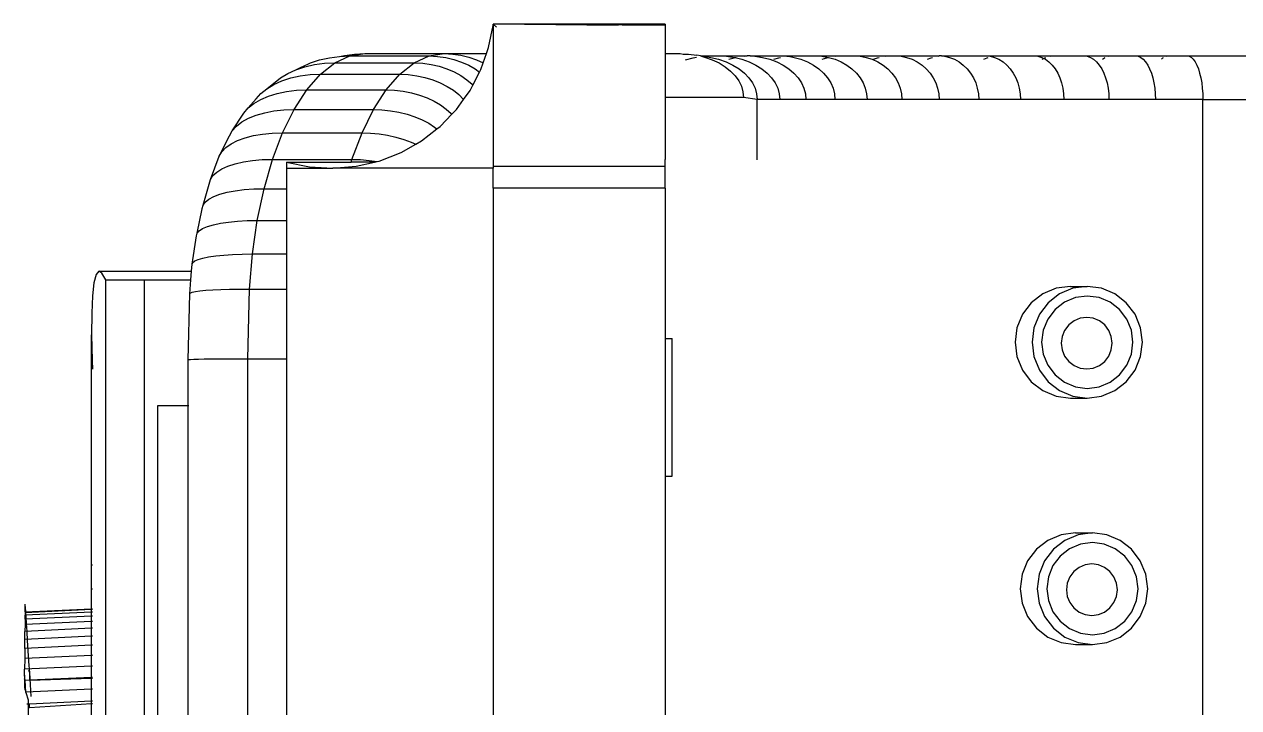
# Model space of a CAD drawing. Extents: x 2733443 to 3206532, y -1516114 to -1264405.
# Drawn here: x 2991125.6 to 2991311.4, y -1490184 to -1490079.5 of the extents above; entities that cross this region are included whole.
import ezdxf

# ---------------------------------------------------------------- set-up
doc = ezdxf.new("R2010")
doc.units = 0
doc.header["$MEASUREMENT"] = 0
doc.linetypes.add('1', pattern=[0, 0, 0])
doc.layers.get('0').update_dxf_attribs({"color": 250, "linetype": '1'})
doc.layers.add('furniture', color=33, linetype='Continuous')

# ---------------------------------------------------------------- blocks, each defined once
blk = doc.blocks.new('EQUIPMENT')
at = {"layer": 'furniture'}
for p, q in [((-40395.86, 12083.77), (-40395.86, 12083.98)), ((-40369.52, 12083.98), (-40395.86, 12083.98)), ((-40376.73, 12083.77), (-40395.86, 12083.98)), ((-40395.86, 12083.98), (-40395.7, 12083.77)), ((-40369.52, 12083.77), (-40395.86, 12083.98)), ((-40395.86, 12083.98), (-40395.33, 12083.54)), ((-40369.52, 12083.98), (-40369.52, 12079.49)), ((-40396.54, 12080.45), (-40395.86, 12083.77)), ((-40395.86, 12083.77), (-40395.86, 12061.96)), ((-40396.87, 12079.49), (-40396.54, 12080.45)), ((-40423.79, 12078.06), (-40422.39, 12078.53)), ((-40422.39, 12078.53), (-40420.9, 12078.87)), ((-40420.9, 12078.87), (-40419.36, 12079.07)), ((-40420.06, 12078.09), (-40417.78, 12079.14)), ((-40419.36, 12079.07), (-40418.61, 12079.22)), ((-40419.36, 12079.07), (-40417.78, 12079.14)), ((-40418.61, 12079.22), (-40417.06, 12079.42)), ((-40417.78, 12079.14), (-40415.47, 12079.49)), ((-40417.78, 12079.14), (-40405.63, 12079.14)), ((-40417.06, 12079.42), (-40415.47, 12079.49)), ((-40415.47, 12079.49), (-40403.32, 12079.49)), ((-40407.92, 12078.09), (-40405.63, 12079.14)), ((-40405.63, 12079.14), (-40403.32, 12079.49)), ((-40405.63, 12079.14), (-40404.34, 12079.07)), ((-40404.34, 12079.07), (-40403.07, 12078.89)), ((-40403.32, 12079.49), (-40402.04, 12079.42)), ((-40403.32, 12079.49), (-40396.87, 12079.49)), ((-40403.07, 12078.89), (-40401.84, 12078.6)), ((-40402.04, 12079.42), (-40400.78, 12079.24)), ((-40401.84, 12078.6), (-40400.67, 12078.21)), ((-40400.78, 12079.24), (-40399.56, 12078.95)), ((-40399.56, 12078.95), (-40398.41, 12078.56)), ((-40398.41, 12078.56), (-40397.36, 12078.08)), ((-40397.36, 12078.08), (-40396.87, 12079.49)), ((-40369.52, 12079.49), (-40367.25, 12079.49)), ((-40369.52, 12079.49), (-40369.52, 12072.8)), ((-40367.25, 12079.49), (-40366.77, 12079.42)), ((-40366.77, 12079.42), (-40365.96, 12079.42)), ((-40366.44, 12078.56), (-40365.27, 12078.87)), ((-40365.96, 12079.42), (-40364.71, 12079.24)), ((-40365.27, 12078.87), (-40364.74, 12078.95)), ((-40364.11, 12079.15), (-40364.71, 12079.24)), ((-40364.11, 12079.15), (-40362.54, 12079.15)), ((-40364.11, 12079.15), (-40363.5, 12078.95)), ((-40364.11, 12079.15), (-40363.56, 12079.1)), ((-40363.56, 12079.1), (-40362.54, 12079.15)), ((-40363.56, 12079.1), (-40362.56, 12078.92)), ((-40363.5, 12078.95), (-40362.36, 12078.56)), ((-40362.56, 12078.92), (-40361.36, 12078.63)), ((-40362.54, 12079.15), (-40361.4, 12079.17)), ((-40362.36, 12078.56), (-40361.3, 12078.07)), ((-40361.4, 12079.17), (-40361.1, 12079.15)), ((-40361.36, 12078.63), (-40360.23, 12078.24)), ((-40361.1, 12079.15), (-40356.97, 12079.17)), ((-40361.1, 12079.15), (-40360.16, 12079.1)), ((-40360.16, 12079.1), (-40358.95, 12078.92)), ((-40359.82, 12078.63), (-40358.97, 12078.87)), ((-40358.97, 12078.87), (-40358.84, 12078.89)), ((-40358.95, 12078.92), (-40358.84, 12078.89)), ((-40358.84, 12078.89), (-40358.68, 12078.92)), ((-40358.84, 12078.89), (-40357.79, 12078.63)), ((-40357.79, 12078.63), (-40356.68, 12078.24)), ((-40357.37, 12079.1), (-40356.97, 12079.17)), ((-40356.56, 12079.14), (-40356.97, 12079.17)), ((-40356.56, 12079.14), (-40356.43, 12079.15)), ((-40356.43, 12079.15), (-40352.03, 12079.17)), ((-40356.43, 12079.15), (-40355.8, 12079.1)), ((-40355.8, 12079.1), (-40354.65, 12078.92)), ((-40354.65, 12078.92), (-40353.54, 12078.63)), ((-40353.54, 12078.63), (-40352.48, 12078.24)), ((-40352.92, 12078.63), (-40352.14, 12078.87)), ((-40352.14, 12078.87), (-40351.87, 12078.92)), ((-40352.03, 12079.17), (-40351.76, 12079.15)), ((-40351.76, 12079.15), (-40350.92, 12079.1)), ((-40351.76, 12079.15), (-40349.79, 12079.15)), ((-40350.92, 12079.1), (-40350.66, 12079.1)), ((-40350.66, 12079.1), (-40349.79, 12079.15)), ((-40350.66, 12079.1), (-40349.83, 12078.92)), ((-40349.83, 12078.92), (-40348.78, 12078.63)), ((-40349.79, 12079.15), (-40346.58, 12079.17)), ((-40348.78, 12078.63), (-40347.78, 12078.24)), ((-40346.58, 12079.17), (-40346.33, 12079.15)), ((-40346.33, 12079.15), (-40345.55, 12079.1)), ((-40346.33, 12079.15), (-40342.66, 12079.15)), ((-40345.55, 12079.1), (-40344.53, 12078.92)), ((-40345.53, 12078.63), (-40344.82, 12078.87)), ((-40344.82, 12078.87), (-40344.53, 12078.92)), ((-40344.53, 12078.92), (-40343.54, 12078.63)), ((-40343.54, 12078.63), (-40342.61, 12078.24)), ((-40343.46, 12079.1), (-40342.66, 12079.15)), ((-40342.66, 12079.15), (-40340.68, 12079.17)), ((-40340.68, 12079.17), (-40340.44, 12079.15)), ((-40340.44, 12079.15), (-40339.72, 12079.1)), ((-40340.44, 12079.15), (-40335.1, 12079.15)), ((-40339.72, 12079.1), (-40338.77, 12078.92)), ((-40338.77, 12078.92), (-40337.86, 12078.63)), ((-40337.86, 12078.63), (-40337, 12078.24)), ((-40337.68, 12078.63), (-40337.04, 12078.87)), ((-40337.04, 12078.87), (-40336.81, 12078.92)), ((-40335.82, 12079.1), (-40335.1, 12079.15)), ((-40335.1, 12079.15), (-40334.34, 12079.17)), ((-40334.34, 12079.17), (-40334.15, 12079.15)), ((-40334.15, 12079.15), (-40327.61, 12079.17)), ((-40334.15, 12079.15), (-40333.46, 12079.1)), ((-40333.46, 12079.1), (-40332.6, 12078.92)), ((-40332.6, 12078.92), (-40331.77, 12078.63)), ((-40331.77, 12078.63), (-40330.98, 12078.24)), ((-40329.41, 12078.63), (-40328.85, 12078.87)), ((-40328.85, 12078.87), (-40328.65, 12078.92)), ((-40327.77, 12079.1), (-40327.61, 12079.17)), ((-40327.28, 12079.14), (-40327.61, 12079.17)), ((-40327.28, 12079.14), (-40327.14, 12079.15)), ((-40327.14, 12079.15), (-40320.53, 12079.17)), ((-40327.14, 12079.15), (-40326.82, 12079.1)), ((-40326.82, 12079.1), (-40326.04, 12078.92)), ((-40326.04, 12078.92), (-40325.3, 12078.63)), ((-40325.3, 12078.63), (-40324.59, 12078.24)), ((-40320.79, 12078.63), (-40320.3, 12078.87)), ((-40320.53, 12079.17), (-40320.36, 12079.15)), ((-40320.36, 12079.15), (-40319.83, 12079.1)), ((-40320.36, 12079.15), (-40318.82, 12079.15)), ((-40320.3, 12078.87), (-40320.13, 12078.92)), ((-40319.83, 12079.1), (-40319.14, 12078.92)), ((-40319.37, 12079.1), (-40318.82, 12079.15)), ((-40319.14, 12078.92), (-40318.48, 12078.63)), ((-40318.82, 12079.15), (-40313.13, 12079.17)), ((-40318.48, 12078.63), (-40317.86, 12078.24)), ((-40313.13, 12079.17), (-40312.99, 12079.15)), ((-40312.99, 12079.15), (-40312.53, 12079.1)), ((-40312.99, 12079.15), (-40310.21, 12079.15)), ((-40312.53, 12079.1), (-40311.94, 12078.92)), ((-40311.94, 12078.92), (-40311.63, 12078.76)), ((-40311.85, 12078.63), (-40311.63, 12078.76)), ((-40311.63, 12078.76), (-40311.44, 12078.87)), ((-40311.63, 12078.76), (-40311.37, 12078.63)), ((-40311.44, 12078.87), (-40311.3, 12078.92)), ((-40311.37, 12078.63), (-40310.83, 12078.24)), ((-40310.67, 12079.1), (-40310.21, 12079.15)), ((-40310.21, 12079.15), (-40305.47, 12079.17)), ((-40305.47, 12079.17), (-40305.35, 12079.15)), ((-40305.35, 12079.15), (-40304.97, 12079.1)), ((-40305.35, 12079.15), (-40301.35, 12079.15)), ((-40304.97, 12079.1), (-40304.48, 12078.92)), ((-40304.48, 12078.92), (-40304, 12078.63)), ((-40304, 12078.63), (-40303.55, 12078.24)), ((-40302.64, 12078.63), (-40302.32, 12078.87)), ((-40302.32, 12078.87), (-40302.21, 12078.92)), ((-40301.71, 12079.1), (-40301.35, 12079.15)), ((-40301.35, 12079.15), (-40297.58, 12079.17)), ((-40297.58, 12079.17), (-40297.48, 12079.15)), ((-40297.48, 12079.15), (-40297.18, 12079.1)), ((-40297.48, 12079.15), (-40292.62, 12079.15)), ((-40297.18, 12079.1), (-40296.79, 12078.92)), ((-40296.79, 12078.92), (-40296.42, 12078.63)), ((-40296.42, 12078.63), (-40296.06, 12078.24)), ((-40293.64, 12078.63), (-40293.39, 12078.87)), ((-40293.39, 12078.87), (-40293.3, 12078.92)), ((-40292.91, 12079.1), (-40292.62, 12079.15)), ((-40292.62, 12079.15), (-40289.67, 12079.17)), ((-40289.67, 12079.17), (-40289.59, 12079.15)), ((-40289.59, 12079.15), (-40289.36, 12079.1)), ((-40289.59, 12079.15), (-40250.49, 12079.15)), ((-40289.36, 12079.1), (-40289.05, 12078.92)), ((-40289.05, 12078.92), (-40288.75, 12078.63)), ((-40288.75, 12078.63), (-40288.48, 12078.24)), ((-40427.27, 12076.45), (-40426.02, 12077.03)), ((-40426.02, 12077.03), (-40424.64, 12077.49)), ((-40426.02, 12077.03), (-40425.1, 12077.45)), ((-40425.1, 12077.45), (-40425.08, 12077.47)), ((-40425.08, 12077.47), (-40423.79, 12078.06)), ((-40424.64, 12077.49), (-40423.18, 12077.82)), ((-40423.18, 12077.82), (-40421.64, 12078.02)), ((-40422.27, 12076.35), (-40420.06, 12078.09)), ((-40421.64, 12078.02), (-40420.06, 12078.09)), ((-40420.06, 12078.09), (-40407.92, 12078.09)), ((-40410.13, 12076.35), (-40407.92, 12078.09)), ((-40407.92, 12078.09), (-40406.62, 12078.02)), ((-40406.62, 12078.02), (-40405.35, 12077.84)), ((-40405.35, 12077.84), (-40404.1, 12077.56)), ((-40404.1, 12077.56), (-40402.91, 12077.18)), ((-40402.91, 12077.18), (-40401.79, 12076.71)), ((-40401.79, 12076.71), (-40400.77, 12076.15)), ((-40400.67, 12078.21), (-40399.58, 12077.73)), ((-40399.58, 12077.73), (-40398.59, 12077.15)), ((-40398.95, 12074.68), (-40397.92, 12076.66)), ((-40398.59, 12077.15), (-40397.92, 12076.66)), ((-40397.92, 12076.66), (-40397.72, 12077.05)), ((-40397.72, 12077.05), (-40397.36, 12078.08)), ((-40361.3, 12078.07), (-40360.35, 12077.49)), ((-40360.35, 12077.49), (-40359.52, 12076.83)), ((-40360.23, 12078.24), (-40359.18, 12077.75)), ((-40359.52, 12076.83), (-40358.82, 12076.11)), ((-40359.18, 12077.75), (-40358.24, 12077.17)), ((-40358.24, 12077.17), (-40357.42, 12076.52)), ((-40357.42, 12076.52), (-40356.72, 12075.79)), ((-40356.68, 12078.24), (-40355.66, 12077.75)), ((-40355.66, 12077.75), (-40354.74, 12077.17)), ((-40354.74, 12077.17), (-40353.93, 12076.52)), ((-40353.93, 12076.52), (-40353.25, 12075.79)), ((-40352.48, 12078.24), (-40351.51, 12077.75)), ((-40351.51, 12077.75), (-40350.63, 12077.17)), ((-40350.63, 12077.17), (-40349.86, 12076.52)), ((-40349.86, 12076.52), (-40349.21, 12075.79)), ((-40347.78, 12078.24), (-40346.86, 12077.75)), ((-40346.86, 12077.75), (-40346.03, 12077.17)), ((-40346.03, 12077.17), (-40345.31, 12076.52)), ((-40345.31, 12076.52), (-40344.69, 12075.79)), ((-40342.61, 12078.24), (-40341.75, 12077.75)), ((-40341.75, 12077.75), (-40340.98, 12077.17)), ((-40340.98, 12077.17), (-40340.29, 12076.52)), ((-40340.29, 12076.52), (-40339.72, 12075.79)), ((-40337, 12078.24), (-40336.21, 12077.75)), ((-40336.21, 12077.75), (-40335.49, 12077.17)), ((-40335.49, 12077.17), (-40334.85, 12076.52)), ((-40334.85, 12076.52), (-40334.32, 12075.79)), ((-40330.98, 12078.24), (-40330.25, 12077.75)), ((-40330.25, 12077.75), (-40329.6, 12077.17)), ((-40329.6, 12077.17), (-40329.02, 12076.52)), ((-40329.02, 12076.52), (-40328.53, 12075.79)), ((-40324.59, 12078.24), (-40323.93, 12077.75)), ((-40323.93, 12077.75), (-40323.34, 12077.17)), ((-40323.34, 12077.17), (-40322.82, 12076.52)), ((-40322.82, 12076.52), (-40322.39, 12075.79)), ((-40317.86, 12078.24), (-40317.28, 12077.75)), ((-40317.28, 12077.75), (-40316.76, 12077.17)), ((-40316.76, 12077.17), (-40316.3, 12076.52)), ((-40316.3, 12076.52), (-40315.92, 12075.79)), ((-40310.83, 12078.24), (-40310.34, 12077.75)), ((-40310.34, 12077.75), (-40309.89, 12077.17)), ((-40309.89, 12077.17), (-40309.49, 12076.52)), ((-40309.49, 12076.52), (-40309.16, 12075.79)), ((-40303.55, 12078.24), (-40303.14, 12077.75)), ((-40303.14, 12077.75), (-40302.76, 12077.17)), ((-40302.76, 12077.17), (-40302.44, 12076.52)), ((-40302.44, 12076.52), (-40302.16, 12075.79)), ((-40296.06, 12078.24), (-40295.73, 12077.75)), ((-40295.73, 12077.75), (-40295.43, 12077.17)), ((-40295.43, 12077.17), (-40295.17, 12076.52)), ((-40295.17, 12076.52), (-40294.95, 12075.79)), ((-40288.48, 12078.24), (-40288.22, 12077.75)), ((-40288.22, 12077.75), (-40287.98, 12077.17)), ((-40287.98, 12077.17), (-40287.78, 12076.52)), ((-40287.78, 12076.52), (-40287.61, 12075.79)), ((-40430.47, 12074.13), (-40428.39, 12075.77)), ((-40430.47, 12074.13), (-40429.39, 12074.79)), ((-40429.39, 12074.79), (-40428.17, 12075.34)), ((-40428.39, 12075.77), (-40427.27, 12076.45)), ((-40428.17, 12075.34), (-40426.82, 12075.77)), ((-40426.82, 12075.77), (-40425.37, 12076.09)), ((-40425.37, 12076.09), (-40423.85, 12076.29)), ((-40424.37, 12073.96), (-40422.27, 12076.35)), ((-40423.85, 12076.29), (-40422.27, 12076.35)), ((-40422.27, 12076.35), (-40410.13, 12076.35)), ((-40412.22, 12073.96), (-40410.13, 12076.35)), ((-40410.13, 12076.35), (-40408.83, 12076.28)), ((-40408.83, 12076.28), (-40407.54, 12076.12)), ((-40407.54, 12076.12), (-40406.28, 12075.85)), ((-40406.28, 12075.85), (-40405.07, 12075.48)), ((-40405.07, 12075.48), (-40403.93, 12075.03)), ((-40403.93, 12075.03), (-40402.87, 12074.49)), ((-40400.77, 12076.15), (-40399.86, 12075.51)), ((-40399.86, 12075.51), (-40399.07, 12074.81)), ((-40399.37, 12073.86), (-40398.95, 12074.68)), ((-40399.07, 12074.81), (-40398.95, 12074.68)), ((-40358.82, 12076.11), (-40358.27, 12075.33)), ((-40358.27, 12075.33), (-40357.87, 12074.51)), ((-40356.72, 12075.79), (-40356.18, 12075.02)), ((-40356.18, 12075.02), (-40355.78, 12074.2)), ((-40353.25, 12075.79), (-40352.71, 12075.02)), ((-40352.71, 12075.02), (-40352.32, 12074.2)), ((-40349.21, 12075.79), (-40348.7, 12075.02)), ((-40348.7, 12075.02), (-40348.32, 12074.2)), ((-40344.69, 12075.79), (-40344.2, 12075.02)), ((-40344.2, 12075.02), (-40343.85, 12074.2)), ((-40339.72, 12075.79), (-40339.26, 12075.02)), ((-40339.26, 12075.02), (-40338.93, 12074.2)), ((-40334.32, 12075.79), (-40333.9, 12075.02)), ((-40333.9, 12075.02), (-40333.59, 12074.2)), ((-40328.53, 12075.79), (-40328.15, 12075.02)), ((-40328.15, 12075.02), (-40327.87, 12074.2)), ((-40322.39, 12075.79), (-40322.04, 12075.02)), ((-40322.04, 12075.02), (-40321.79, 12074.2)), ((-40315.92, 12075.79), (-40315.61, 12075.02)), ((-40315.61, 12075.02), (-40315.39, 12074.2)), ((-40309.16, 12075.79), (-40308.9, 12075.02)), ((-40308.9, 12075.02), (-40308.7, 12074.2)), ((-40302.16, 12075.79), (-40301.94, 12075.02)), ((-40301.94, 12075.02), (-40301.78, 12074.2)), ((-40294.95, 12075.79), (-40294.78, 12075.02)), ((-40294.78, 12075.02), (-40294.65, 12074.2)), ((-40287.61, 12075.79), (-40287.47, 12075.02)), ((-40287.47, 12075.02), (-40287.37, 12074.2)), ((-40432.12, 12072.57), (-40431.38, 12073.39)), ((-40431.4, 12072.49), (-40430.2, 12073.01)), ((-40431.38, 12073.39), (-40430.47, 12074.13)), ((-40430.2, 12073.01), (-40428.88, 12073.42)), ((-40428.88, 12073.42), (-40427.45, 12073.72)), ((-40427.45, 12073.72), (-40425.94, 12073.9)), ((-40426.31, 12070.95), (-40424.37, 12073.96)), ((-40425.94, 12073.9), (-40424.37, 12073.96)), ((-40424.37, 12073.96), (-40412.22, 12073.96)), ((-40414.16, 12070.95), (-40412.22, 12073.96)), ((-40412.22, 12073.96), (-40410.92, 12073.9)), ((-40410.92, 12073.9), (-40409.62, 12073.74)), ((-40409.62, 12073.74), (-40408.35, 12073.49)), ((-40408.35, 12073.49), (-40407.11, 12073.15)), ((-40407.11, 12073.15), (-40405.95, 12072.72)), ((-40402.87, 12074.49), (-40401.92, 12073.89)), ((-40401.92, 12073.89), (-40401.1, 12073.22)), ((-40401.1, 12073.22), (-40400.4, 12072.5)), ((-40400.4, 12072.5), (-40399.37, 12073.86)), ((-40369.52, 12072.8), (-40369.52, 12063.28)), ((-40357.57, 12072.8), (-40369.52, 12072.8)), ((-40357.87, 12074.51), (-40357.64, 12073.66)), ((-40357.64, 12073.66), (-40357.57, 12072.8)), ((-40355.48, 12072.48), (-40357.57, 12072.8)), ((-40355.78, 12074.2), (-40355.55, 12073.35)), ((-40355.55, 12073.35), (-40355.48, 12072.48)), ((-40352.32, 12074.2), (-40352.08, 12073.35)), ((-40352.08, 12073.35), (-40351.99, 12072.48)), ((-40348.32, 12074.2), (-40348.09, 12073.35)), ((-40348.09, 12073.35), (-40348.01, 12072.48)), ((-40343.85, 12074.2), (-40343.63, 12073.35)), ((-40343.63, 12073.35), (-40343.56, 12072.48)), ((-40338.93, 12074.2), (-40338.73, 12073.35)), ((-40338.73, 12073.35), (-40338.66, 12072.48)), ((-40333.59, 12074.2), (-40333.41, 12073.35)), ((-40333.41, 12073.35), (-40333.34, 12072.48)), ((-40327.87, 12074.2), (-40327.7, 12073.35)), ((-40327.7, 12073.35), (-40327.64, 12072.48)), ((-40321.79, 12074.2), (-40321.63, 12073.35)), ((-40321.63, 12073.35), (-40321.58, 12072.48)), ((-40315.39, 12074.2), (-40315.25, 12073.35)), ((-40315.25, 12073.35), (-40315.2, 12072.48)), ((-40308.7, 12074.2), (-40308.59, 12073.35)), ((-40308.59, 12073.35), (-40308.55, 12072.48)), ((-40301.78, 12074.2), (-40301.68, 12073.35)), ((-40301.68, 12073.35), (-40301.65, 12072.48)), ((-40294.65, 12074.2), (-40294.57, 12073.35)), ((-40294.57, 12073.35), (-40294.55, 12072.48)), ((-40287.37, 12074.2), (-40287.31, 12073.35)), ((-40287.31, 12073.35), (-40287.29, 12072.48)), ((-40434, 12070.41), (-40433.31, 12071.18)), ((-40433.31, 12071.18), (-40432.12, 12072.57)), ((-40433.31, 12071.18), (-40432.44, 12071.88)), ((-40432.44, 12071.88), (-40431.4, 12072.49)), ((-40428.06, 12067.39), (-40426.31, 12070.95)), ((-40427.87, 12070.9), (-40426.31, 12070.95)), ((-40426.31, 12070.95), (-40414.16, 12070.95)), ((-40415.91, 12067.39), (-40414.16, 12070.95)), ((-40414.16, 12070.95), (-40412.86, 12070.9)), ((-40405.95, 12072.72), (-40404.86, 12072.22)), ((-40404.86, 12072.22), (-40403.88, 12071.65)), ((-40403.88, 12071.65), (-40403.02, 12071.02)), ((-40403.02, 12071.02), (-40402.28, 12070.35)), ((-40402.17, 12070.21), (-40401.47, 12070.94)), ((-40401.47, 12070.94), (-40400.4, 12072.5)), ((-40400.4, 12072.5), (-40400.38, 12072.46)), ((-40351.99, 12072.48), (-40355.48, 12072.48)), ((-40355.48, 12063.27), (-40355.48, 12072.48)), ((-40348.01, 12072.48), (-40351.99, 12072.48)), ((-40343.56, 12072.48), (-40348.01, 12072.48)), ((-40338.66, 12072.48), (-40343.56, 12072.48)), ((-40333.34, 12072.48), (-40338.66, 12072.48)), ((-40327.64, 12072.48), (-40333.34, 12072.48)), ((-40321.58, 12072.48), (-40327.64, 12072.48)), ((-40315.2, 12072.48), (-40321.58, 12072.48)), ((-40308.55, 12072.48), (-40315.2, 12072.48)), ((-40301.65, 12072.48), (-40308.55, 12072.48)), ((-40294.55, 12072.48), (-40301.65, 12072.48)), ((-40287.29, 12072.48), (-40294.55, 12072.48)), ((-40287.29, 11627.45), (-40287.29, 12072.48)), ((-40287.29, 12072.48), (-39969.96, 12072.48)), ((-40435.75, 12067.7), (-40434, 12070.41)), ((-40434.27, 12069.05), (-40433.26, 12069.61)), ((-40433.26, 12069.61), (-40432.09, 12070.08)), ((-40432.09, 12070.08), (-40430.79, 12070.46)), ((-40430.79, 12070.46), (-40429.38, 12070.73)), ((-40429.38, 12070.73), (-40427.87, 12070.9)), ((-40412.86, 12070.9), (-40411.55, 12070.75)), ((-40411.55, 12070.75), (-40410.26, 12070.52)), ((-40410.26, 12070.52), (-40409.01, 12070.21)), ((-40409.01, 12070.21), (-40407.82, 12069.82)), ((-40407.82, 12069.82), (-40406.71, 12069.36)), ((-40406.71, 12069.36), (-40405.7, 12068.84)), ((-40403.96, 12068.35), (-40402.17, 12070.21)), ((-40402.28, 12070.35), (-40402.17, 12070.21)), ((-40436.2, 12066.94), (-40435.75, 12067.7)), ((-40435.75, 12067.7), (-40435.1, 12068.41)), ((-40435.1, 12068.41), (-40434.27, 12069.05)), ((-40431.12, 12067.19), (-40429.63, 12067.34)), ((-40429.63, 12067.34), (-40428.06, 12067.39)), ((-40429.6, 12063.32), (-40428.06, 12067.39)), ((-40428.06, 12067.39), (-40415.91, 12067.39)), ((-40417.45, 12063.32), (-40415.91, 12067.39)), ((-40415.91, 12067.39), (-40414.61, 12067.34)), ((-40414.61, 12067.34), (-40413.29, 12067.21)), ((-40406.8, 12066.15), (-40404.44, 12067.98)), ((-40405.7, 12068.84), (-40404.8, 12068.26)), ((-40404.8, 12068.26), (-40404.44, 12067.98)), ((-40404.44, 12067.98), (-40403.96, 12068.35)), ((-40437.74, 12063.81), (-40436.2, 12066.94)), ((-40436.72, 12065.12), (-40435.92, 12065.69)), ((-40435.92, 12065.69), (-40434.94, 12066.19)), ((-40434.94, 12066.19), (-40433.8, 12066.61)), ((-40433.8, 12066.61), (-40432.52, 12066.95)), ((-40432.52, 12066.95), (-40431.12, 12067.19)), ((-40413.29, 12067.21), (-40411.99, 12067)), ((-40411.99, 12067), (-40410.72, 12066.72)), ((-40410.72, 12066.72), (-40409.51, 12066.38)), ((-40409.93, 12064.38), (-40407.67, 12065.65)), ((-40409.51, 12066.38), (-40408.38, 12065.97)), ((-40408.38, 12065.97), (-40407.67, 12065.65)), ((-40407.67, 12065.65), (-40406.8, 12066.15)), ((-40439.09, 12060.24), (-40437.74, 12063.81)), ((-40437.74, 12063.81), (-40437.33, 12064.49)), ((-40437.33, 12064.49), (-40436.72, 12065.12)), ((-40413.28, 12063.07), (-40409.93, 12064.38)), ((-40438.14, 12061.37), (-40437.37, 12061.86)), ((-40437.37, 12061.86), (-40436.42, 12062.29)), ((-40436.42, 12062.29), (-40435.3, 12062.65)), ((-40435.3, 12062.65), (-40434.03, 12062.94)), ((-40434.03, 12062.94), (-40432.65, 12063.15)), ((-40432.65, 12063.15), (-40431.16, 12063.28)), ((-40431.16, 12063.28), (-40429.6, 12063.32)), ((-40430.9, 12058.83), (-40429.6, 12063.32)), ((-40429.6, 12063.32), (-40417.45, 12063.32)), ((-40427.47, 12062.91), (-40427.47, 12061.96)), ((-40427.47, 12062.91), (-40423.95, 12062.18)), ((-40427.47, 12062.91), (-40417.57, 12062.91)), ((-40427.47, 12061.96), (-40427.47, 12058.83)), ((-40427.47, 12061.96), (-40420.36, 12061.96)), ((-40423.95, 12062.18), (-40420.36, 12061.96)), ((-40420.36, 12061.96), (-40416.78, 12062.26)), ((-40395.86, 12061.96), (-40420.36, 12061.96)), ((-40417.57, 12062.91), (-40417.45, 12063.32)), ((-40413.98, 12062.91), (-40417.57, 12062.91)), ((-40417.45, 12063.32), (-40416.14, 12063.28)), ((-40416.78, 12062.26), (-40413.98, 12062.91)), ((-40416.14, 12063.28), (-40414.82, 12063.17)), ((-40414.82, 12063.17), (-40413.58, 12063)), ((-40413.98, 12062.91), (-40413.58, 12063)), ((-40413.58, 12063), (-40413.28, 12063.07)), ((-40369.52, 12062.21), (-40395.86, 12062.21)), ((-40395.86, 12058.94), (-40395.86, 12061.96)), ((-40369.52, 12058.94), (-40369.52, 12063.28)), ((-40440.23, 12056.3), (-40439.09, 12060.24)), ((-40439.09, 12060.24), (-40438.72, 12060.83)), ((-40438.72, 12060.83), (-40438.14, 12061.37)), ((-40438.59, 12057.63), (-40437.66, 12057.98)), ((-40437.66, 12057.98), (-40436.56, 12058.28)), ((-40436.56, 12058.28), (-40435.31, 12058.51)), ((-40435.31, 12058.51), (-40433.94, 12058.69)), ((-40433.94, 12058.69), (-40432.46, 12058.79)), ((-40432.46, 12058.79), (-40430.9, 12058.83)), ((-40431.93, 12053.98), (-40430.9, 12058.83)), ((-40430.9, 12058.83), (-40427.47, 12058.83)), ((-40427.47, 12058.83), (-40427.47, 12053.98)), ((-40369.52, 12058.94), (-40395.86, 12058.94)), ((-40395.86, 12058.94), (-40395.86, 11654.95)), ((-40369.52, 12058.94), (-40369.52, 12035.92)), ((-40440.36, 12055.79), (-40440.23, 12056.3)), ((-40440.23, 12056.3), (-40439.89, 12056.78)), ((-40439.89, 12056.78), (-40439.34, 12057.22)), ((-40439.34, 12057.22), (-40438.59, 12057.63)), ((-40441.14, 12052.04), (-40440.35, 12055.73)), ((-40440.35, 12055.73), (-40440.36, 12055.79)), ((-40441.14, 12052.04), (-40440.82, 12052.41)), ((-40440.82, 12052.41), (-40440.29, 12052.75)), ((-40440.29, 12052.75), (-40439.56, 12053.06)), ((-40439.56, 12053.06), (-40438.65, 12053.33)), ((-40438.65, 12053.33), (-40437.56, 12053.56)), ((-40437.56, 12053.56), (-40436.33, 12053.74)), ((-40436.33, 12053.74), (-40434.96, 12053.87)), ((-40434.96, 12053.87), (-40433.49, 12053.95)), ((-40433.49, 12053.95), (-40431.93, 12053.98)), ((-40432.68, 12048.86), (-40431.93, 12053.98)), ((-40431.93, 12053.98), (-40427.47, 12053.98)), ((-40427.47, 12053.98), (-40427.47, 12048.86)), ((-40441.88, 12047.28), (-40441.24, 12051.65)), ((-40441.24, 12051.65), (-40441.14, 12052.04)), ((-40438.29, 12048.57), (-40437.07, 12048.69)), ((-40437.07, 12048.69), (-40435.71, 12048.78)), ((-40435.71, 12048.78), (-40434.23, 12048.84)), ((-40434.23, 12048.84), (-40432.68, 12048.86)), ((-40433.14, 12043.49), (-40432.68, 12048.86)), ((-40432.68, 12048.86), (-40427.47, 12048.86)), ((-40427.47, 12048.86), (-40427.47, 12043.49)), ((-40441.97, 12046.2), (-40441.88, 12047.28)), ((-40441.88, 12047.28), (-40441.79, 12047.55)), ((-40441.79, 12047.55), (-40441.49, 12047.8)), ((-40441.49, 12047.8), (-40440.98, 12048.03)), ((-40440.98, 12048.03), (-40440.27, 12048.23)), ((-40440.27, 12048.23), (-40439.37, 12048.42)), ((-40439.37, 12048.42), (-40438.29, 12048.57)), ((-40456.59, 12045.71), (-40456.91, 12044.45)), ((-40456.18, 12046.2), (-40456.59, 12045.71)), ((-40455.69, 12045.92), (-40456.18, 12046.2)), ((-40456.18, 12046.2), (-40441.97, 12046.2)), ((-40455.12, 12044.87), (-40455.69, 12045.92)), ((-40442.09, 12044.87), (-40441.97, 12046.2)), ((-40456.91, 12044.45), (-40457.14, 12042.46)), ((-40455.12, 11878.43), (-40455.12, 12044.87)), ((-40455.12, 12044.87), (-40449.19, 12044.87)), ((-40449.19, 12044.87), (-40442.09, 12044.87)), ((-40449.19, 11878.28), (-40449.19, 12044.87)), ((-40442.27, 12042.75), (-40442.09, 12044.87)), ((-40441.9, 12042.99), (-40441.4, 12043.1)), ((-40441.4, 12043.1), (-40440.7, 12043.2)), ((-40440.7, 12043.2), (-40439.81, 12043.29)), ((-40439.81, 12043.29), (-40438.74, 12043.36)), ((-40438.74, 12043.36), (-40437.52, 12043.42)), ((-40437.52, 12043.42), (-40436.16, 12043.46)), ((-40436.16, 12043.46), (-40434.69, 12043.49)), ((-40434.69, 12043.49), (-40433.14, 12043.49)), ((-40433.36, 12032.83), (-40433.14, 12043.49)), ((-40433.14, 12043.49), (-40427.47, 12043.49)), ((-40427.47, 12043.49), (-40427.47, 12032.83)), ((-40309.75, 12043.61), (-40311.78, 12042.75)), ((-40307.56, 12043.9), (-40309.75, 12043.61)), ((-40307.16, 12043.61), (-40309.2, 12042.75)), ((-40307.56, 12043.9), (-40304.97, 12043.9)), ((-40304.97, 12043.9), (-40307.16, 12043.61)), ((-40302.78, 12043.61), (-40304.97, 12043.9)), ((-40300.75, 12042.75), (-40302.78, 12043.61)), ((-40457.14, 12042.46), (-40457.26, 12039.78)), ((-40442.48, 12032.68), (-40442.27, 12042.75)), ((-40442.27, 12042.75), (-40442.19, 12042.88)), ((-40442.19, 12042.88), (-40441.9, 12042.99)), ((-40313.53, 12041.4), (-40314.88, 12039.63)), ((-40311.78, 12042.75), (-40313.53, 12041.4)), ((-40310.95, 12041.4), (-40312.29, 12039.63)), ((-40309.2, 12042.75), (-40310.95, 12041.4)), ((-40308.46, 12041.46), (-40309.9, 12040.34)), ((-40306.78, 12042.17), (-40308.46, 12041.46)), ((-40304.97, 12042.41), (-40306.78, 12042.17)), ((-40303.16, 12042.17), (-40304.97, 12042.41)), ((-40301.48, 12041.46), (-40303.16, 12042.17)), ((-40300.04, 12040.34), (-40301.48, 12041.46)), ((-40299, 12041.4), (-40300.75, 12042.75)), ((-40297.65, 12039.63), (-40299, 12041.4)), ((-40457.26, 12039.78), (-40457.28, 12036.46)), ((-40314.88, 12039.63), (-40315.72, 12037.57)), ((-40312.29, 12039.63), (-40313.13, 12037.57)), ((-40309.9, 12040.34), (-40311.01, 12038.88)), ((-40298.93, 12038.88), (-40300.04, 12040.34)), ((-40296.81, 12037.57), (-40297.65, 12039.63)), ((-40315.72, 12037.57), (-40316.01, 12035.36)), ((-40313.13, 12037.57), (-40313.42, 12035.36)), ((-40311.01, 12038.88), (-40311.71, 12037.18)), ((-40307.81, 12037.99), (-40308.43, 12037.17)), ((-40307, 12038.61), (-40307.81, 12037.99)), ((-40306.06, 12039.01), (-40307, 12038.61)), ((-40305.05, 12039.14), (-40306.06, 12039.01)), ((-40304.05, 12039.01), (-40305.05, 12039.14)), ((-40303.11, 12038.61), (-40304.05, 12039.01)), ((-40302.3, 12037.99), (-40303.11, 12038.61)), ((-40301.68, 12037.17), (-40302.3, 12037.99)), ((-40298.23, 12037.18), (-40298.93, 12038.88)), ((-40296.52, 12035.36), (-40296.81, 12037.57)), ((-40457.28, 12036.46), (-40457.19, 12032.57)), ((-40457.28, 12001.24), (-40457.28, 12036.46)), ((-40369.52, 12035.92), (-40368.47, 12035.92)), ((-40369.52, 12035.92), (-40369.52, 12014.85)), ((-40368.47, 12014.85), (-40368.47, 12035.92)), ((-40311.71, 12037.18), (-40311.95, 12035.36)), ((-40308.82, 12036.22), (-40308.95, 12035.2)), ((-40308.43, 12037.17), (-40308.82, 12036.22)), ((-40301.29, 12036.22), (-40301.68, 12037.17)), ((-40301.16, 12035.2), (-40301.29, 12036.22)), ((-40297.99, 12035.36), (-40298.23, 12037.18)), ((-40316.01, 12035.36), (-40315.72, 12033.15)), ((-40313.42, 12035.36), (-40313.13, 12033.15)), ((-40311.95, 12035.36), (-40311.71, 12033.53)), ((-40308.95, 12035.2), (-40308.82, 12034.18)), ((-40308.82, 12034.18), (-40308.43, 12033.23)), ((-40301.68, 12033.23), (-40301.29, 12034.18)), ((-40301.29, 12034.18), (-40301.16, 12035.2)), ((-40298.23, 12033.53), (-40297.99, 12035.36)), ((-40296.81, 12033.15), (-40296.52, 12035.36)), ((-40457.19, 12032.57), (-40457.14, 12031.25)), ((-40442.48, 12032.68), (-40442.41, 12032.71)), ((-40442.41, 12032.67), (-40442.48, 12032.68)), ((-40442.48, 12025.6), (-40442.48, 12032.68)), ((-40442.41, 12032.71), (-40442.12, 12032.73)), ((-40442.12, 12032.73), (-40441.62, 12032.75)), ((-40441.62, 12032.75), (-40440.92, 12032.77)), ((-40440.92, 12032.77), (-40440.03, 12032.79)), ((-40440.03, 12032.79), (-40438.96, 12032.8)), ((-40438.96, 12032.8), (-40437.74, 12032.81)), ((-40437.74, 12032.81), (-40436.38, 12032.82)), ((-40436.38, 12032.82), (-40434.91, 12032.83)), ((-40434.91, 12032.83), (-40433.36, 12032.83)), ((-40433.36, 12032.83), (-40427.47, 12032.83)), ((-40433.36, 11665.72), (-40433.36, 12032.83)), ((-40427.47, 12032.83), (-40427.47, 11665.72)), ((-40315.72, 12033.15), (-40314.88, 12031.09)), ((-40313.13, 12033.15), (-40312.29, 12031.09)), ((-40311.71, 12033.53), (-40311.01, 12031.83)), ((-40308.43, 12033.23), (-40307.81, 12032.42)), ((-40307.81, 12032.42), (-40307, 12031.79)), ((-40303.11, 12031.79), (-40302.3, 12032.42)), ((-40302.3, 12032.42), (-40301.68, 12033.23)), ((-40298.93, 12031.83), (-40298.23, 12033.53)), ((-40297.65, 12031.09), (-40296.81, 12033.15)), ((-40314.88, 12031.09), (-40313.53, 12029.32)), ((-40312.29, 12031.09), (-40310.95, 12029.32)), ((-40311.01, 12031.83), (-40309.9, 12030.37)), ((-40309.9, 12030.37), (-40308.46, 12029.25)), ((-40307, 12031.79), (-40306.06, 12031.4)), ((-40306.06, 12031.4), (-40305.05, 12031.26)), ((-40305.05, 12031.26), (-40304.05, 12031.4)), ((-40304.05, 12031.4), (-40303.11, 12031.79)), ((-40301.48, 12029.25), (-40300.04, 12030.37)), ((-40300.04, 12030.37), (-40298.93, 12031.83)), ((-40299, 12029.32), (-40297.65, 12031.09)), ((-40313.53, 12029.32), (-40311.78, 12027.96)), ((-40310.95, 12029.32), (-40309.2, 12027.96)), ((-40308.46, 12029.25), (-40306.78, 12028.54)), ((-40306.78, 12028.54), (-40304.97, 12028.3)), ((-40304.97, 12028.3), (-40303.16, 12028.54)), ((-40303.16, 12028.54), (-40301.48, 12029.25)), ((-40300.75, 12027.96), (-40299, 12029.32)), ((-40311.78, 12027.96), (-40309.75, 12027.11)), ((-40309.75, 12027.11), (-40307.56, 12026.81)), ((-40309.2, 12027.96), (-40307.16, 12027.11)), ((-40307.56, 12026.81), (-40304.97, 12026.81)), ((-40307.16, 12027.11), (-40304.97, 12026.81)), ((-40304.97, 12026.81), (-40302.78, 12027.11)), ((-40302.78, 12027.11), (-40300.75, 12027.96)), ((-40447.19, 12025.6), (-40447.19, 11878.22)), ((-40442.48, 12025.6), (-40447.19, 12025.6)), ((-40442.41, 12025.6), (-40442.48, 12025.6)), ((-40442.48, 11878.1), (-40442.48, 12025.6)), ((-40369.52, 12014.85), (-40368.47, 12014.85)), ((-40369.52, 12014.85), (-40369.52, 11943.11)), ((-40306.77, 12006.2), (-40308.96, 12005.91)), ((-40306.77, 12006.2), (-40304.18, 12006.2)), ((-40304.18, 12006.2), (-40306.37, 12005.91)), ((-40301.99, 12005.91), (-40304.18, 12006.2)), ((-40310.99, 12005.05), (-40312.74, 12003.7)), ((-40308.96, 12005.91), (-40310.99, 12005.05)), ((-40308.41, 12005.05), (-40310.16, 12003.7)), ((-40306.37, 12005.91), (-40308.41, 12005.05)), ((-40305.99, 12004.47), (-40307.67, 12003.76)), ((-40304.18, 12004.71), (-40305.99, 12004.47)), ((-40302.38, 12004.47), (-40304.18, 12004.71)), ((-40300.69, 12003.76), (-40302.38, 12004.47)), ((-40299.96, 12005.05), (-40301.99, 12005.91)), ((-40298.21, 12003.7), (-40299.96, 12005.05)), ((-40312.74, 12003.7), (-40314.09, 12001.93)), ((-40310.16, 12003.7), (-40311.5, 12001.93)), ((-40309.11, 12002.64), (-40310.22, 12001.18)), ((-40307.67, 12003.76), (-40309.11, 12002.64)), ((-40299.25, 12002.64), (-40300.69, 12003.76)), ((-40298.14, 12001.18), (-40299.25, 12002.64)), ((-40296.86, 12001.93), (-40298.21, 12003.7)), ((-40457.14, 12001.24), (-40457.28, 12001.24)), ((-40457.28, 11997.64), (-40457.28, 12001.24)), ((-40314.09, 12001.93), (-40314.93, 11999.87)), ((-40311.5, 12001.93), (-40312.34, 11999.87)), ((-40310.22, 12001.18), (-40310.92, 11999.48)), ((-40306.21, 12000.91), (-40307.02, 12000.29)), ((-40305.27, 12001.31), (-40306.21, 12000.91)), ((-40304.27, 12001.44), (-40305.27, 12001.31)), ((-40303.26, 12001.31), (-40304.27, 12001.44)), ((-40302.32, 12000.91), (-40303.26, 12001.31)), ((-40301.51, 12000.29), (-40302.32, 12000.91)), ((-40297.44, 11999.48), (-40298.14, 12001.18)), ((-40296.02, 11999.87), (-40296.86, 12001.93)), ((-40314.93, 11999.87), (-40315.22, 11997.66)), ((-40312.34, 11999.87), (-40312.63, 11997.66)), ((-40310.92, 11999.48), (-40311.16, 11997.66)), ((-40308.03, 11998.52), (-40308.16, 11997.5)), ((-40307.64, 11999.47), (-40308.03, 11998.52)), ((-40307.02, 12000.29), (-40307.64, 11999.47)), ((-40300.89, 11999.47), (-40301.51, 12000.29)), ((-40300.5, 11998.52), (-40300.89, 11999.47)), ((-40300.37, 11997.5), (-40300.5, 11998.52)), ((-40297.2, 11997.66), (-40297.44, 11999.48)), ((-40295.73, 11997.66), (-40296.02, 11999.87)), ((-40457.28, 11997.64), (-40457.14, 11997.64)), ((-40457.28, 11994.59), (-40457.28, 11997.64)), ((-40315.22, 11997.66), (-40314.93, 11995.45)), ((-40312.63, 11997.66), (-40312.34, 11995.45)), ((-40311.16, 11997.66), (-40310.92, 11995.83)), ((-40308.16, 11997.5), (-40308.03, 11996.48)), ((-40300.5, 11996.48), (-40300.37, 11997.5)), ((-40297.44, 11995.83), (-40297.2, 11997.66)), ((-40296.02, 11995.45), (-40295.73, 11997.66)), ((-40467.44, 11994.13), (-40467.43, 11995.3)), ((-40467.39, 11994.78), (-40467.43, 11995.15)), ((-40467.35, 11994.17), (-40467.39, 11994.78)), ((-40314.93, 11995.45), (-40314.09, 11993.39)), ((-40312.34, 11995.45), (-40311.5, 11993.39)), ((-40310.92, 11995.83), (-40310.22, 11994.13)), ((-40308.03, 11996.48), (-40307.64, 11995.53)), ((-40307.64, 11995.53), (-40307.02, 11994.72)), ((-40301.51, 11994.72), (-40300.89, 11995.53)), ((-40300.89, 11995.53), (-40300.5, 11996.48)), ((-40298.14, 11994.13), (-40297.44, 11995.83)), ((-40296.86, 11993.39), (-40296.02, 11995.45)), ((-40467.45, 11992.99), (-40467.46, 11992.17)), ((-40467.45, 11992.99), (-40467.44, 11993.6)), ((-40457.28, 11993.46), (-40467.45, 11992.99)), ((-40467.44, 11994.13), (-40457.28, 11994.59)), ((-40457.28, 11994.45), (-40467.44, 11993.98)), ((-40467.44, 11994.13), (-40467.44, 11993.98)), ((-40457.28, 11994.07), (-40467.44, 11993.6)), ((-40467.44, 11993.98), (-40467.44, 11993.6)), ((-40467.3, 11993.35), (-40467.35, 11994.17)), ((-40467.23, 11992.32), (-40467.3, 11993.35)), ((-40457.28, 11994.59), (-40457.14, 11994.6)), ((-40457.28, 11994.45), (-40457.28, 11994.59)), ((-40457.14, 11994.45), (-40457.28, 11994.45)), ((-40457.28, 11994.07), (-40457.28, 11994.45)), ((-40457.14, 11994.08), (-40457.28, 11994.07)), ((-40457.28, 11993.46), (-40457.28, 11994.07)), ((-40457.14, 11993.47), (-40457.28, 11993.46)), ((-40457.28, 11992.64), (-40457.28, 11993.46)), ((-40314.09, 11993.39), (-40312.74, 11991.62)), ((-40311.5, 11993.39), (-40310.16, 11991.62)), ((-40310.22, 11994.13), (-40309.11, 11992.67)), ((-40307.02, 11994.72), (-40306.21, 11994.09)), ((-40306.21, 11994.09), (-40305.27, 11993.7)), ((-40305.27, 11993.7), (-40304.27, 11993.56)), ((-40304.27, 11993.56), (-40303.26, 11993.7)), ((-40303.26, 11993.7), (-40302.32, 11994.09)), ((-40302.32, 11994.09), (-40301.51, 11994.72)), ((-40299.25, 11992.67), (-40298.14, 11994.13)), ((-40298.21, 11991.62), (-40296.86, 11993.39)), ((-40467.48, 11989.91), (-40467.47, 11991.13)), ((-40467.46, 11992.17), (-40467.47, 11991.13)), ((-40457.28, 11991.61), (-40467.47, 11991.13)), ((-40457.28, 11992.64), (-40467.46, 11992.17)), ((-40467.15, 11991.1), (-40467.23, 11992.32)), ((-40467.06, 11989.72), (-40467.15, 11991.1)), ((-40457.14, 11992.64), (-40457.28, 11992.64)), ((-40457.28, 11991.61), (-40457.28, 11992.64)), ((-40457.14, 11991.61), (-40457.28, 11991.61)), ((-40457.28, 11990.38), (-40457.28, 11991.61)), ((-40312.74, 11991.62), (-40310.99, 11990.26)), ((-40310.16, 11991.62), (-40308.41, 11990.26)), ((-40309.11, 11992.67), (-40307.67, 11991.55)), ((-40307.67, 11991.55), (-40305.99, 11990.84)), ((-40302.38, 11990.84), (-40300.69, 11991.55)), ((-40300.69, 11991.55), (-40299.25, 11992.67)), ((-40299.96, 11990.26), (-40298.21, 11991.62)), ((-40467.49, 11988.53), (-40467.48, 11989.91)), ((-40457.28, 11990.38), (-40467.48, 11989.91)), ((-40466.96, 11988.19), (-40467.06, 11989.72)), ((-40457.14, 11990.39), (-40457.28, 11990.38)), ((-40457.28, 11989), (-40457.28, 11990.38)), ((-40310.99, 11990.26), (-40308.96, 11989.41)), ((-40308.96, 11989.41), (-40306.77, 11989.11)), ((-40308.41, 11990.26), (-40306.37, 11989.41)), ((-40306.37, 11989.41), (-40304.18, 11989.11)), ((-40305.99, 11990.84), (-40304.18, 11990.6)), ((-40304.18, 11990.6), (-40302.38, 11990.84)), ((-40304.18, 11989.11), (-40301.99, 11989.41)), ((-40301.99, 11989.41), (-40299.96, 11990.26)), ((-40467.49, 11988.53), (-40467.51, 11986.99)), ((-40457.28, 11987.46), (-40467.51, 11986.99)), ((-40457.28, 11989), (-40467.49, 11988.53)), ((-40466.85, 11986.54), (-40466.96, 11988.19)), ((-40457.14, 11989), (-40457.28, 11989)), ((-40457.28, 11987.46), (-40457.28, 11989)), ((-40457.14, 11987.47), (-40457.28, 11987.46)), ((-40457.28, 11985.81), (-40457.28, 11987.46)), ((-40306.77, 11989.11), (-40304.18, 11989.11)), ((-40467.51, 11986.99), (-40467.52, 11985.34)), ((-40457.28, 11985.81), (-40467.52, 11985.34)), ((-40466.74, 11984.81), (-40466.85, 11986.54)), ((-40457.14, 11985.82), (-40457.28, 11985.81)), ((-40457.28, 11984.07), (-40457.28, 11985.81)), ((-40467.53, 11983.85), (-40467.55, 11982.54)), ((-40467.53, 11984.41), (-40467.52, 11985.34)), ((-40467.53, 11984.41), (-40467.53, 11983.85)), ((-40467.43, 11983.6), (-40467.53, 11984.41)), ((-40467.43, 11983.6), (-40467.53, 11983.85)), ((-40466.74, 11983.64), (-40467.43, 11983.6)), ((-40466.74, 11984.81), (-40466.87, 11985.12)), ((-40466.74, 11983.73), (-40466.74, 11984.81)), ((-40466.62, 11983.01), (-40466.74, 11984.81)), ((-40457.28, 11984.07), (-40466.74, 11983.64)), ((-40466.74, 11983.64), (-40457.28, 11983.96)), ((-40466.74, 11983.64), (-40466.74, 11983.73)), ((-40457.14, 11984.08), (-40457.28, 11984.07)), ((-40457.28, 11983.96), (-40457.28, 11984.07)), ((-40457.28, 11983.96), (-40457.14, 11983.97)), ((-40457.28, 11982.27), (-40457.28, 11983.96)), ((-40467.55, 11982.54), (-40467.45, 11982.23)), ((-40467.45, 11982.23), (-40467.43, 11983.6)), ((-40467.44, 11982.2), (-40467.45, 11982.23)), ((-40467.44, 11982.2), (-40467.31, 11981.81)), ((-40467.31, 11981.81), (-40467.43, 11983.6)), ((-40457.28, 11982.27), (-40467.31, 11981.81)), ((-40467.31, 11981.77), (-40467.31, 11981.81)), ((-40467.31, 11981.77), (-40466.97, 11980.64)), ((-40466.5, 11981.18), (-40466.62, 11983.01)), ((-40457.14, 11982.28), (-40457.28, 11982.27)), ((-40457.28, 11980.44), (-40457.28, 11982.27)), ((-40466.97, 11979.99), (-40467.19, 11979.98)), ((-40466.97, 11979.99), (-40466.98, 11979.47)), ((-40466.97, 11980.64), (-40466.97, 11979.99)), ((-40466.81, 11980), (-40466.97, 11979.99)), ((-40466.81, 11979.48), (-40466.81, 11980)), ((-40466.77, 11980), (-40466.81, 11980)), ((-40466.78, 11979.48), (-40457.28, 11980.08)), ((-40466.78, 11979.48), (-40466.77, 11980)), ((-40457.28, 11980.44), (-40466.77, 11980)), ((-40457.14, 11980.44), (-40457.28, 11980.44)), ((-40457.28, 11980.08), (-40457.28, 11980.44)), ((-40457.28, 11980.08), (-40457.14, 11980.09)), ((-40457.28, 11928.31), (-40457.28, 11980.08)), ((-40466.98, 11979.47), (-40467.57, 11915.48)), ((-40466.98, 11979.47), (-40466.81, 11979.48)), ((-40466.81, 11979.48), (-40466.78, 11979.48))]:
    blk.add_line(p, q, dxfattribs=at)

msp = doc.modelspace()

# ---------------------------------------------------------------- block references
at = {"color": 240, "true_color": 0xed1f24}
msp.add_blockref('EQUIPMENT', (3031593.1809, -1502163.4359), dxfattribs=at)

doc.saveas('drawing.dxf')
